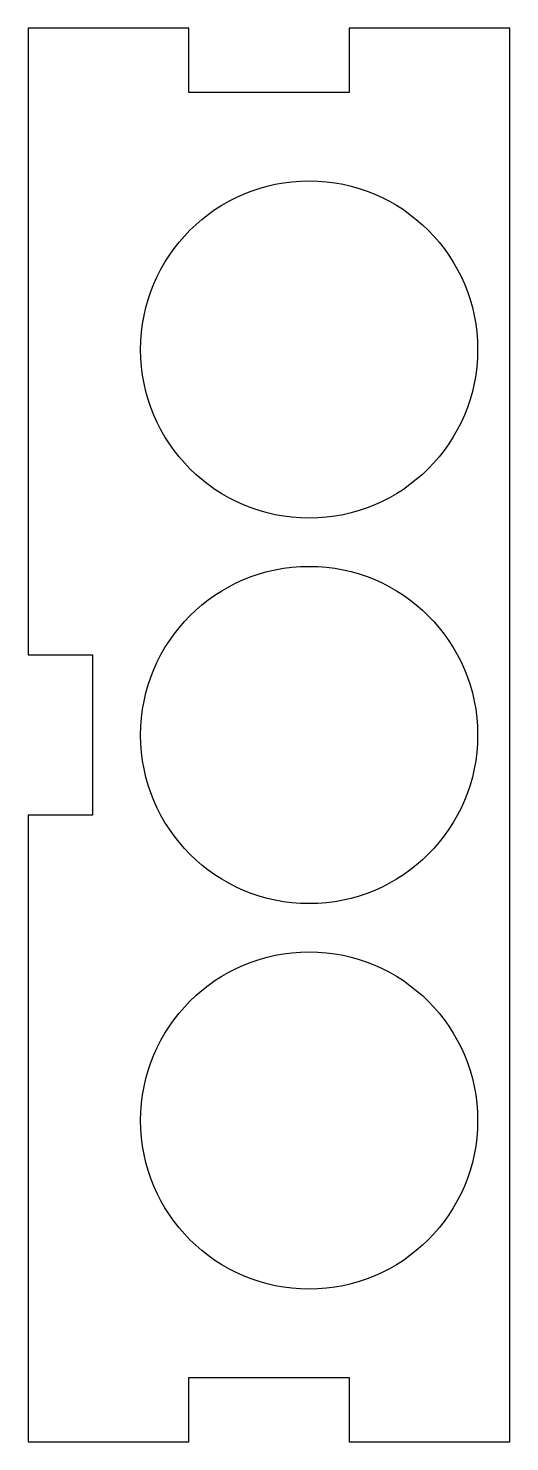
# Model space of a CAD drawing. Header units: millimetres. Extents: x -14 to 1, y 71.5 to 115.5.
import ezdxf

# ---------------------------------------------------------------- set-up
doc = ezdxf.new("R2010")
doc.units = ezdxf.units.MM
doc.layers.get('0').update_dxf_attribs({"linetype": 'CONTINUOUS'})

msp = doc.modelspace()

# ---------------------------------------------------------------- linework, layer by layer
msp.add_lwpolyline([(1, 71.5), (1, 115.5), (-4, 115.5), (-4, 113.5), (-9, 113.5), (-9, 115.5), (-14, 115.5), (-14, 96), (-12, 96), (-12, 91), (-14, 91), (-14, 71.5), (-9, 71.5), (-9, 73.5), (-4, 73.5), (-4, 71.5)], close=True)
for centre in [(-5.25, 105.5), (-5.25, 93.5), (-5.25, 81.5)]:
    msp.add_circle(centre, 5.25)

doc.saveas('drawing.dxf')
